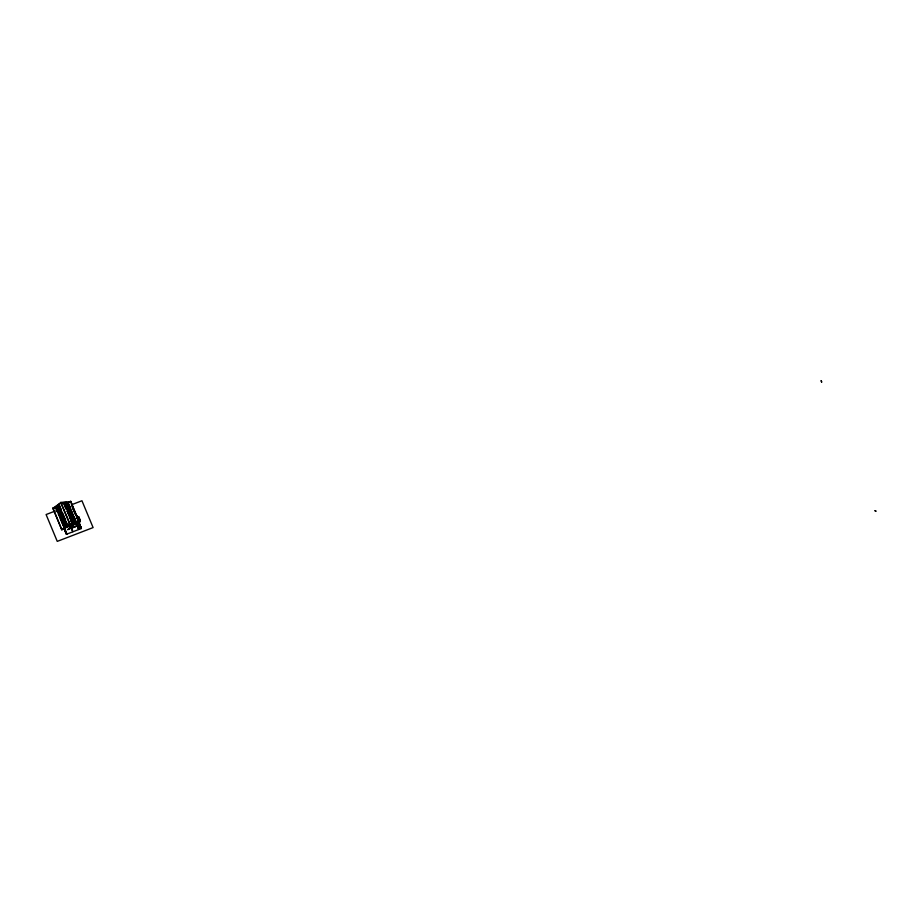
<?xml version="1.0" encoding="UTF-8"?>
<svg xmlns="http://www.w3.org/2000/svg" width="922" height="922" viewBox="0 0 922 922"><rect width="100%" height="100%" fill="white"/><g stroke="black" fill="none" stroke-linecap="round" stroke-linejoin="round"><path stroke-width="1.38" d="M72.112 526.888L71.04 527.05M69.934 528.825L68.758 529.274L69.381 528.467M74.624 526.946L73.541 526.865M67.825 529.597L68.597 529.124L67.779 529.643M73.08 514.464L68.389 514.741L71.616 514.937L72.953 514.199M73.322 527.338L74.256 527.096M70.003 527.061L69.669 526.854M70.74 501.361L69.046 502.121L70.74 501.361L79.603 522.797L77.955 523.569L69.749 523.788L63.503 529.147L61.751 529.666L52.819 508.253C54.375 508.794 54.721 506.87 60.875 502.432L70.579 501.556M72.1 526.116L71.467 526.497M76.538 526.197L75.535 526.093L76.077 526.462M70.982 528.387L71.259 527.741M79.638 527.649L79.58 526.981M75.466 526.785L74.786 526.381L75.247 526.773M65.808 502.79L67.848 503.055L63.687 503.435L68.401 503.078L62.477 502.974M73.529 515.444L68.827 515.79L73.38 515.214M74.048 516.896L69.404 517.161L73.944 516.585M70.406 507.93L65.946 508.656L69.853 507.895L65.612 507.849L70.256 507.699M63.975 527.88L66.465 534.08M77.586 525.874L76.975 524.699M72.216 512.321L67.513 512.632L72.077 512.09M57.844 510.558C60.472 508.034 54.536 512.194 57.775 509.313L57.602 508.875C53.257 511.387 63.364 503.055 57.683 506.466C63.791 500.75 48.843 513.347 59.596 505.648M57.21 511.433L60.552 508.702L60.483 507.78L56.83 510.523M59.319 512.309C65.842 505.948 54.225 515.79 58.927 512.436M59.884 513.669C66.303 507.388 54.824 517.15 59.504 513.808M56.784 510.419L60.195 507.1L56.38 509.44M62.27 516.113L63.411 514.626L59.642 517.461L63.802 515.675L62.742 517.242M62.477 520.55L61.567 521.933L65.335 519.466L61.935 521.564L65.001 518.648L62.95 520.365M61.728 516.539C65.819 512.079 56.887 519.098 61.682 516.389M61.739 516.712L60.103 518.59L63.411 516.009L60.518 518.279L62.143 517.519M59.965 503.677L52.819 508.253M59.642 505.775L56.046 508.644L58.927 506.489M56.334 509.324L59.988 506.581M57.268 511.572L60.921 508.829L61.232 509.578L60.541 509.29M65.808 523.062L62.88 525.079L66.534 522.348L63.226 525.897L66.868 523.166L63.952 525.183M70.579 527.326L71.075 527.084M53.073 508.541L54.548 507.584M55.389 510.972L46.1 514.545L57.256 541.375L93.099 527.58L81.943 500.75L71.328 504.841M73.287 509.209L73.783 510.315M74.521 511.964L73.702 510.004M76.053 515.917L77.01 515.548L78.577 519.351M79.211 518.176L78.612 516.689L76.999 517.311L77.598 518.982M77.16 517.818L78.762 517.196M77.955 517.853L76.999 518.222L77.333 518.856M62.546 524.18C69.98 519.708 63.042 521.564 62.88 523.88M77.69 519.121L79.338 518.487M77.529 519.466L78.485 519.098M77.863 520.319L78.358 521.506L77.69 519.801L79.534 518.982M79.603 519.121L78.024 520.169L77.851 519.478M78.612 516.689L80.306 521.068L79.799 519.616M79.015 517.68L80.375 521.011L78.727 521.645L77.897 520.239M76.929 523.385L63.779 527.995L65.128 529.943M63.295 528.629L77.759 523.062M70.326 526.589L71.017 526.312M71.225 526.208L71.928 525.989M72.723 525.678L73.391 525.701M73.576 525.678L72.85 525.621M70.314 527.326L70.049 527.499M71.835 527.107L71.098 527.223M79.304 524.272L81.021 528.583M77.321 525.229L77.448 526.37M71.201 527.764L71.789 527.638M72.815 527.142L73.495 527.453M72.446 527.845L72.965 527.534M73.599 527.407L72.377 527.649M65.151 530.83L65.474 531.602M80.202 525.77L80.468 526.612M65.888 531.959L66.914 534.092L64.252 527.28M78.358 527.13L80.202 526.427M78.935 528.617L80.756 527.891M66.857 533.93L66.396 534.287L81.39 528.502L78.762 521.979M821.295 380.625L821.675 382.273L821.156 380.682M64.402 526.358C64.114 524.503 67.813 524.468 67.248 523.961C65.543 522.797 61.083 529.159 65.566 525.655L65.082 525.851M74.59 520.527L71.248 521.391L73.691 521.933C66.43 523.385 84.686 520.792 71.351 521.656M74.624 518.199L70.268 519.063L75.005 519.109M75.051 519.224L70.683 520.054L75.454 520.192M61.048 502.87L66.384 502.386M74.567 518.06L70.026 518.475L69.715 517.726L70.51 518.291M71.017 520.849L75.5 520.308M71.305 521.541L75.835 521.126L72.216 521.322L75.558 520.446L73.783 519.616C77.655 518.902 69.634 519.236 74.694 518.371L74.244 517.288L73.979 517.98M71.651 510.984L67.041 511.445L71.72 511.226M80.387 521.034L79.269 518.544M72.262 506.743L72.734 507.792M73.264 509.151L73.933 510.65M74.129 511.203L74.555 512.183M75.005 513.254L75.835 515.363L74.936 513.093M77.944 520.031L78.635 521.679L78.047 519.95M78.739 522.29L81.055 527.937L78.693 528.802L76.607 523.327M74.175 511.445L74.475 512.171M78.716 522.371L80.975 527.822L77.702 519.754M69.553 505.994C67.49 503.366 59.619 508.137 69.623 506.166L69.888 506.812L65.289 507.088L69.081 506.213M79.188 529.297L76.872 523.235M76.883 524.122L77.702 526.278M76.319 523.385L78.635 529.435M70.798 510.339L71.121 509.785L71.397 510.431L66.857 510.846M72.435 518.118L71.651 517.588L71.893 518.164M60.875 502.432L69.818 523.569M70.579 525.782L72.826 531.683L70.049 525.978M60.76 502.525L69.553 523.673M65.554 521.356L64.436 522.958L62.777 523.454M59.434 510.131L59.239 511.03L58.996 510.454M57.752 511.387L57.59 512.344L57.141 511.261M63.918 527.557L65.508 531.591M53.05 508.241L61.728 529.608M70.683 501.833L79.534 522.981L69.669 523.592L61.97 529.724M73.08 508.633L74.751 512.759M80.133 526.762L80.64 528.156M72.158 506.409L72.792 508.126M79.949 526.842L80.375 528.029M79.765 526.911L80.191 528.11M79.396 527.05L79.822 528.248M79.015 527.2L79.442 528.387M78.831 527.269L79.257 528.467M78.647 527.338L79.154 528.732M76.757 523.788L78.301 528.341M64.125 527.338L65.946 532.109M63.802 527.28L66.396 534.287M63.664 527.326L65.554 532.259M77.955 523.558L79.58 522.636L69.842 524.019L61.659 529.528L63.491 529.124M875.036 510.765L875.888 511.111L875.036 510.765M62.12 512.839L58.754 515.352L62.12 512.839M70.787 518.913L72.412 519.201L70.787 518.913M64.333 518.452L63.215 519.19L64.333 518.452M67.583 511.364L71.236 511.134L67.583 511.364M68.044 512.494L71.697 512.332L68.044 512.494M62.811 519.628L61.578 520.55L62.811 519.628M66.741 509.071L68.205 509.324L66.741 509.071M64.771 518.187L61.106 520.815L64.771 518.187M65.416 505.821L68.954 505.913L65.416 505.821M68.654 508.863L70.303 509.128L68.747 508.817M60.276 508.679L59.054 509.428L60.276 508.679M66.246 509.036C74.67 509.52 69.784 507.872 66.246 509.036M59.123 508.103L58.155 508.967L59.849 507.457L59.123 508.103M62.719 513.174L59.077 515.917L60.852 514.764L61.071 515.294C55.458 519.674 66.718 511.249 61.509 514.972L62.719 513.174M64.091 516.47L60.437 519.201L60.714 519.847L64.091 516.47M65.439 519.72L61.855 522.59L65.439 519.72M65.6 520.089L61.947 522.832L62.212 523.477L65.6 520.089M66.384 521.967L62.788 524.849L66.384 521.967M80.295 526.681L78.462 527.407L80.306 526.704M67.698 503.954C56.519 506.374 77.241 503.596 65.324 504.737C76.503 502.317 55.793 505.095 67.698 503.954M73.322 519.708L71.19 520.089L73.322 519.708M69.046 504.783L64.505 505.198L69.046 504.783M69.98 507.042L65.45 507.446L69.98 507.042M72.423 512.909L67.882 513.323L70.026 513.831C63.676 514.557 77.667 513.254 70.568 513.773L70.337 513.243L72.423 512.909"/></g></svg>
